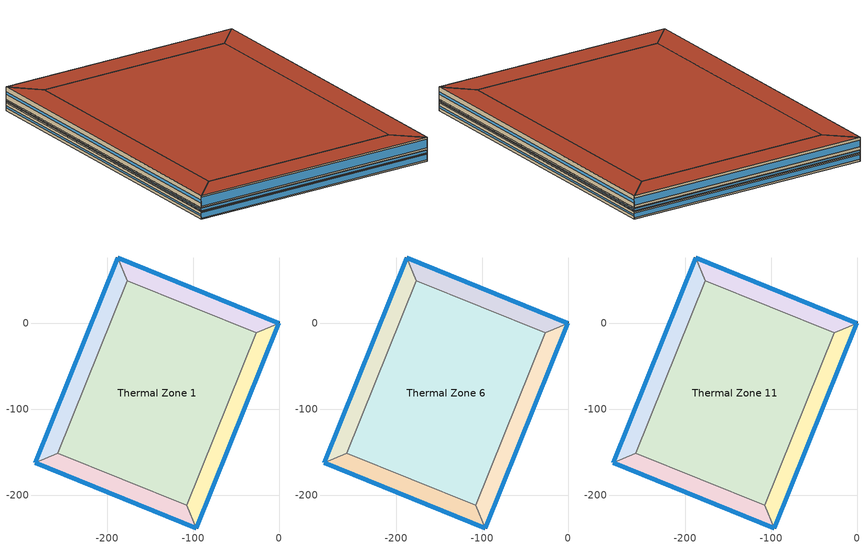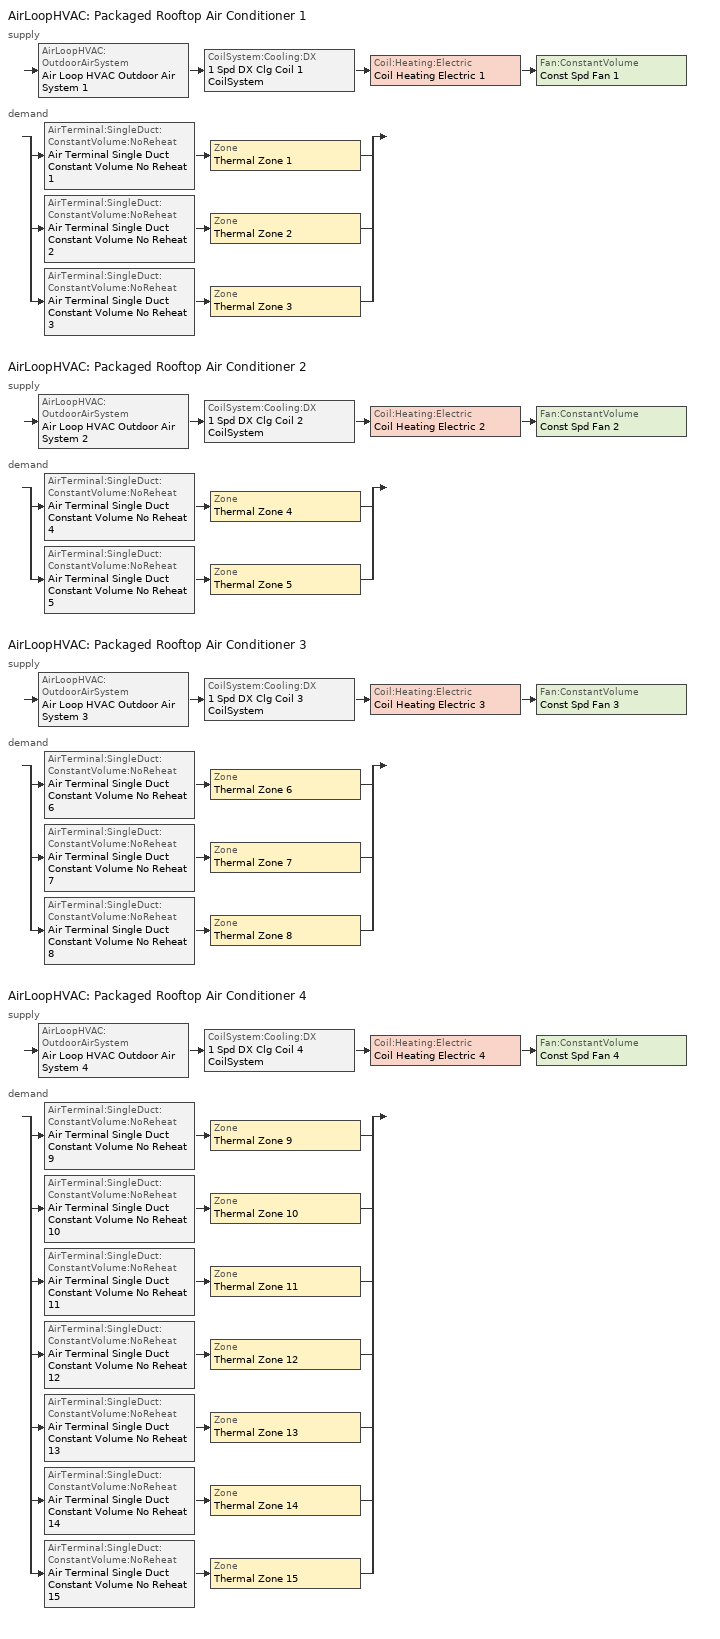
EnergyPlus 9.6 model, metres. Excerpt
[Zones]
Thermal Zone 1
 floor ground (ExtSlabCarpet): -26.41,-11.21 -107.5,-211.92 -257.31,-151.39 -176.22,49.31 z0
 wall to Thermal Zone 5 (Interior Wall): -107.5,-211.92 -26.41,-11.21 z0:6.18
 wall to Thermal Zone 3 (Interior Wall): -257.31,-151.39 -107.5,-211.92 z0:6.18
 wall to Thermal Zone 2 (Interior Wall): -176.22,49.31 -257.31,-151.39 z0:6.18
 wall to Thermal Zone 4 (Interior Wall): -26.41,-11.21 -176.22,49.31 z0:6.18
Thermal Zone 2
 floor ground (ExtSlabCarpet): -176.22,49.31 -257.31,-151.39 -283.72,-162.61 -187.43,75.73 z0
 wall outside (Ext Wall): -187.43,75.73 -283.72,-162.61 z0:6.18
 wall to Thermal Zone 4 (Interior Wall): -176.22,49.31 -187.43,75.73 z0:6.18
 wall to Thermal Zone 3 (Interior Wall): -283.72,-162.61 -257.31,-151.39 z0:6.18
 window (Ext Window): -187.43,75.72 -283.72,-162.6 z2.41:3.77
Thermal Zone 3
 floor ground (ExtSlabCarpet): -107.5,-211.92 -96.29,-238.33 -283.72,-162.61 -257.31,-151.39 z0
 wall outside (Ext Wall): -283.72,-162.61 -96.29,-238.33 z0:6.18
 wall to Thermal Zone 5 (Interior Wall): -96.29,-238.33 -107.5,-211.92 z0:6.18
 window (Ext Window): -283.71,-162.61 -96.3,-238.33 z0.9:5.28
Thermal Zone 4
 floor ground (ExtSlabCarpet): -176.22,49.31 -187.43,75.73 0,0 -26.41,-11.21 z0
 wall outside (Ext Wall): 0,0 -187.43,75.73 z0:6.18
 wall to Thermal Zone 5 (Interior Wall): -26.41,-11.21 0,0 z0:6.18
 window (Ext Window): -0.01,0 -187.42,75.72 z1.36:4.82
Thermal Zone 5
 floor ground (ExtSlabCarpet): -96.29,-238.33 -107.5,-211.92 -26.41,-11.21 0,0 z0
 wall outside (Ext Wall): -96.29,-238.33 0,0 z0:6.18
 window (Ext Window): -96.29,-238.32 0,-0.01 z2.44:3.74
Thermal Zone 6
 floor to Thermal Zone 1 (Interior Floor): -26.41,-11.21 -107.5,-211.92 -257.31,-151.39 -176.22,49.31 z6.18
 wall to Thermal Zone 10 (Interior Wall): -107.5,-211.92 -26.41,-11.21 z6.18:9.12
 wall to Thermal Zone 8 (Interior Wall): -257.31,-151.39 -107.5,-211.92 z6.18:9.12
 wall to Thermal Zone 7 (Interior Wall): -176.22,49.31 -257.31,-151.39 z6.18:9.12
 wall to Thermal Zone 9 (Interior Wall): -26.41,-11.21 -176.22,49.31 z6.18:9.12
Thermal Zone 7
 floor to Thermal Zone 2 (Interior Floor): -176.22,49.31 -257.31,-151.39 -283.72,-162.61 -187.43,75.73 z6.18
 wall outside (Ext Wall): -187.43,75.73 -283.72,-162.61 z6.18:9.12
 wall to Thermal Zone 9 (Interior Wall): -176.22,49.31 -187.43,75.73 z6.18:9.12
 wall to Thermal Zone 8 (Interior Wall): -283.72,-162.61 -257.31,-151.39 z6.18:9.12
 window (Ext Window): -187.43,75.72 -283.72,-162.6 z7.33:7.97
Thermal Zone 8
 floor to Thermal Zone 3 (Interior Floor): -107.5,-211.92 -96.29,-238.33 -283.72,-162.61 -257.31,-151.39 z6.18
 wall outside (Ext Wall): -283.72,-162.61 -96.29,-238.33 z6.18:9.12
 wall to Thermal Zone 10 (Interior Wall): -96.29,-238.33 -107.5,-211.92 z6.18:9.12
 window (Ext Window): -283.71,-162.61 -96.3,-238.33 z6.61:8.69
Thermal Zone 9
 floor to Thermal Zone 4 (Interior Floor): -176.22,49.31 -187.43,75.73 0,0 -26.41,-11.21 z6.18
 wall outside (Ext Wall): 0,0 -187.43,75.73 z6.18:9.12
 wall to Thermal Zone 10 (Interior Wall): -26.41,-11.21 0,0 z6.18:9.12
 window (Ext Window): -0.01,0 -187.42,75.72 z6.83:8.47
Thermal Zone 10
 floor to Thermal Zone 5 (Interior Floor): -96.29,-238.33 -107.5,-211.92 -26.41,-11.21 0,0 z6.18
 wall outside (Ext Wall): -96.29,-238.33 0,0 z6.18:9.12
 window (Ext Window): -96.29,-238.32 0,-0.01 z7.34:7.96
Thermal Zone 11
 floor to Thermal Zone 6 (Interior Floor): -26.41,-11.21 -107.5,-211.92 -257.31,-151.39 -176.22,49.31 z9.12
 wall to Thermal Zone 15 (Interior Wall): -107.5,-211.92 -26.41,-11.21 z9.12:18.89
 wall to Thermal Zone 13 (Interior Wall): -257.31,-151.39 -107.5,-211.92 z9.12:18.89
 wall to Thermal Zone 12 (Interior Wall): -176.22,49.31 -257.31,-151.39 z9.12:18.89
 wall to Thermal Zone 14 (Interior Wall): -26.41,-11.21 -176.22,49.31 z9.12:18.89
 roof outside (Ext Roof): -176.22,49.31 -257.31,-151.39 -107.5,-211.92 -26.41,-11.21 z18.89
Thermal Zone 12
 floor to Thermal Zone 7 (Interior Floor): -176.22,49.31 -257.31,-151.39 -283.72,-162.61 -187.43,75.73 z9.12
 wall outside (Ext Wall): -187.43,75.73 -283.72,-162.61 z9.12:18.89
 wall to Thermal Zone 14 (Interior Wall): -176.22,49.31 -187.43,75.73 z9.12:18.89
 wall to Thermal Zone 13 (Interior Wall): -283.72,-162.61 -257.31,-151.39 z9.12:18.89
 window (Ext Window): -187.43,75.72 -283.72,-162.6 z12.93:15.08
 roof outside (Ext Roof): -187.43,75.73 -283.72,-162.61 -257.31,-151.39 -176.22,49.31 z18.89
Thermal Zone 13
 floor to Thermal Zone 8 (Interior Floor): -107.5,-211.92 -96.29,-238.33 -283.72,-162.61 -257.31,-151.39 z9.12
 wall outside (Ext Wall): -283.72,-162.61 -96.29,-238.33 z9.12:18.89
 wall to Thermal Zone 15 (Interior Wall): -96.29,-238.33 -107.5,-211.92 z9.12:18.89
 window (Ext Window): -283.71,-162.61 -96.3,-238.33 z10.54:17.47
 roof outside (Ext Roof): -257.31,-151.39 -283.72,-162.61 -96.29,-238.33 -107.5,-211.92 z18.89
Thermal Zone 14
 floor to Thermal Zone 9 (Interior Floor): -176.22,49.31 -187.43,75.73 0,0 -26.41,-11.21 z9.12
 wall outside (Ext Wall): 0,0 -187.43,75.73 z9.12:18.89
 wall to Thermal Zone 15 (Interior Wall): -26.41,-11.21 0,0 z9.12:18.89
 window (Ext Window): -0.01,0 -187.42,75.72 z11.27:16.74
 roof outside (Ext Roof): -26.41,-11.21 0,0 -187.43,75.73 -176.22,49.31 z18.89
Thermal Zone 15
 floor to Thermal Zone 10 (Interior Floor): -96.29,-238.33 -107.5,-211.92 -26.41,-11.21 0,0 z9.12
 wall outside (Ext Wall): -96.29,-238.33 0,0 z9.12:18.89
 window (Ext Window): -96.29,-238.32 0,-0.01 z12.98:15.03
 roof outside (Ext Roof): 0,0 -26.41,-11.21 -107.5,-211.92 -96.29,-238.33 z18.89
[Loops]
AirLoopHVAC 'Packaged Rooftop Air Conditioner 1'
 supply: AirLoopHVAC:OutdoorAirSystem 'Air Loop HVAC Outdoor Air System 1' > CoilSystem:Cooling:DX '1 Spd DX Clg Coil 1 CoilSystem' > Coil:Heating:Electric 'Coil Heating Electric 1' > Fan:ConstantVolume 'Const Spd Fan 1'
 demand: split
  | AirTerminal:SingleDuct:ConstantVolume:NoReheat 'Air Terminal Single Duct Constant Volume No Reheat 1' > Zone 'Thermal Zone 1'
  | AirTerminal:SingleDuct:ConstantVolume:NoReheat 'Air Terminal Single Duct Constant Volume No Reheat 2' > Zone 'Thermal Zone 2'
  | AirTerminal:SingleDuct:ConstantVolume:NoReheat 'Air Terminal Single Duct Constant Volume No Reheat 3' > Zone 'Thermal Zone 3'
AirLoopHVAC 'Packaged Rooftop Air Conditioner 2'
 supply: AirLoopHVAC:OutdoorAirSystem 'Air Loop HVAC Outdoor Air System 2' > CoilSystem:Cooling:DX '1 Spd DX Clg Coil 2 CoilSystem' > Coil:Heating:Electric 'Coil Heating Electric 2' > Fan:ConstantVolume 'Const Spd Fan 2'
 demand: split
  | AirTerminal:SingleDuct:ConstantVolume:NoReheat 'Air Terminal Single Duct Constant Volume No Reheat 4' > Zone 'Thermal Zone 4'
  | AirTerminal:SingleDuct:ConstantVolume:NoReheat 'Air Terminal Single Duct Constant Volume No Reheat 5' > Zone 'Thermal Zone 5'
AirLoopHVAC 'Packaged Rooftop Air Conditioner 3'
 supply: AirLoopHVAC:OutdoorAirSystem 'Air Loop HVAC Outdoor Air System 3' > CoilSystem:Cooling:DX '1 Spd DX Clg Coil 3 CoilSystem' > Coil:Heating:Electric 'Coil Heating Electric 3' > Fan:ConstantVolume 'Const Spd Fan 3'
 demand: split
  | AirTerminal:SingleDuct:ConstantVolume:NoReheat 'Air Terminal Single Duct Constant Volume No Reheat 6' > Zone 'Thermal Zone 6'
  | AirTerminal:SingleDuct:ConstantVolume:NoReheat 'Air Terminal Single Duct Constant Volume No Reheat 7' > Zone 'Thermal Zone 7'
  | AirTerminal:SingleDuct:ConstantVolume:NoReheat 'Air Terminal Single Duct Constant Volume No Reheat 8' > Zone 'Thermal Zone 8'
AirLoopHVAC 'Packaged Rooftop Air Conditioner 4'
 supply: AirLoopHVAC:OutdoorAirSystem 'Air Loop HVAC Outdoor Air System 4' > CoilSystem:Cooling:DX '1 Spd DX Clg Coil 4 CoilSystem' > Coil:Heating:Electric 'Coil Heating Electric 4' > Fan:ConstantVolume 'Const Spd Fan 4'
 demand: split
  | AirTerminal:SingleDuct:ConstantVolume:NoReheat 'Air Terminal Single Duct Constant Volume No Reheat 9' > Zone 'Thermal Zone 9'
  | AirTerminal:SingleDuct:ConstantVolume:NoReheat 'Air Terminal Single Duct Constant Volume No Reheat 10' > Zone 'Thermal Zone 10'
  | AirTerminal:SingleDuct:ConstantVolume:NoReheat 'Air Terminal Single Duct Constant Volume No Reheat 11' > Zone 'Thermal Zone 11'
  | AirTerminal:SingleDuct:ConstantVolume:NoReheat 'Air Terminal Single Duct Constant Volume No Reheat 12' > Zone 'Thermal Zone 12'
  | AirTerminal:SingleDuct:ConstantVolume:NoReheat 'Air Terminal Single Duct Constant Volume No Reheat 13' > Zone 'Thermal Zone 13'
  | AirTerminal:SingleDuct:ConstantVolume:NoReheat 'Air Terminal Single Duct Constant Volume No Reheat 14' > Zone 'Thermal Zone 14'
  | AirTerminal:SingleDuct:ConstantVolume:NoReheat 'Air Terminal Single Duct Constant Volume No Reheat 15' > Zone 'Thermal Zone 15'
[Building]
Building 1: North Axis {deg}=-0
[Site:Location]
Washington Dc Dulles IntL Ar: Latitude {deg}=38.98; Longitude {deg}=-77.47; Time Zone {hr}=-5; Elevation {m}=82
[SizingPeriod:DesignDay] Day of Month=21; Dry-Bulb Temperature Range Modifier Type=DefaultMultipliers; Barometric Pressure {Pa}=86790; Rain Indicator=No; Snow Indicator=No; Daylight Saving Time Indicator=No; Begin Environment Reset Mode=FullResetAtBeginEnvironment
Name | Month | Day Type | Maximum Dry-Bulb Temperature {C} | Daily Dry-Bulb Temperature Range {deltaC} | Humidity Condition Type | Wetbulb or DewPoint at Maximum Dry-Bulb {C} | Wind Speed {m/s} | Wind Direction {deg} | Solar Model Indicator | ASHRAE Clear Sky Optical Depth for Beam Irradiance (taub) | ASHRAE Clear Sky Optical Depth for Diffuse Irradiance (taud) | Enthalpy at Maximum Dry-Bulb {J/kg} | Sky Clearness
SALT-LAKE-CITY-IAP Ann Clg .4% Condns DB=>MWB | 7 | SummerDesignDay | 36.5 | 14.4 | Wetbulb | 17.1 | 5 | 340 | ASHRAETau | 0.339 | 2.366
SALT-LAKE-CITY-IAP Ann Clg .4% Condns DP=>MDB | 7 | SummerDesignDay | 22.5 | 14.4 | Dewpoint | 15.6 | 5 | 340 | ASHRAETau | 0.339 | 2.366
SALT-LAKE-CITY-IAP Ann Clg .4% Condns Enth=>MDB | 7 | SummerDesignDay | 30.8 | 14.4 | Enthalpy |  | 5 | 340 | ASHRAETau | 0.339 | 2.366 | 59300
SALT-LAKE-CITY-IAP Ann Clg .4% Condns WB=>MDB | 7 | SummerDesignDay | 31.2 | 14.4 | Wetbulb | 19 | 5 | 340 | ASHRAETau | 0.339 | 2.366
SALT-LAKE-CITY-IAP Ann Htg 99.6% Condns DB | 1 | WinterDesignDay | -12.4 | 0 | Wetbulb | -12.4 | 2.6 | 140 | ASHRAEClearSky |  |  |  | 0
SALT-LAKE-CITY-IAP Ann Htg Wind 99.6% Condns WS=>MCDB | 1 | WinterDesignDay | 6.8 | 0 | Wetbulb | 6.8 | 12.4 | 140 | ASHRAEClearSky |  |  |  | 0
SALT-LAKE-CITY-IAP Ann Hum_n 99.6% Condns DP=>MCDB | 1 | WinterDesignDay | -10.7 | 0 | Dewpoint | -16.2 | 2.6 | 140 | ASHRAEClearSky |  |  |  | 0
[Material] Thermal Absorptance=0.9
Name | Roughness | Thickness m | Conductivity W/m-K | Density kg/m3 | Specific Heat J/kg-K | Solar Absorptance | Visible Absorptance
wall concrete | MediumRough | 0.398 | 0.5 | 2243 | 837 | 0.65 | 0.65
roof concrete | MediumRough | 0.401 | 0.5 | 2243 | 837 | 0.65 | 0.65
Wall Insulation [37] | MediumRough | 0.0681 | 0.0432 | 91 | 837 | 0.5 | 0.5
Roof Insulation [25] | MediumRough | 0.263 | 0.049 | 265 | 836.8 | 0.7 | 0.7
F16 Acoustic tile | MediumSmooth | 0.0191 | 0.06 | 368 | 590 | 0.3 | 0.3
M11 100mm lightweight concrete | MediumRough | 0.1016 | 0.53 | 1280 | 840 | 0.5 | 0.5
MAT-CC05 4 HW CONCRETE | Rough | 0.1016 | 1.311 | 2240 | 836.8 | 0.85 | 0.85
G01a 19mm gypsum board | MediumSmooth | 0.019 | 0.16 | 800 | 1090 | 0.4 | 0.4
[Material:AirGap]
Name | Thermal Resistance m2-K/W
F04 Wall air space resistance | 0.15
F05 Ceiling air space resistance | 0.18
[Material:NoMass]
CP02 CARPET PAD: Roughness=Smooth; Thermal Resistance m2-K/W=0.1; Thermal Absorptance=0.9; Solar Absorptance=0.8; Visible Absorptance=0.8
[WindowMaterial:SimpleGlazingSystem]
Window Material Simple Glazing System: U-Factor W/m2-K=1.51; Solar Heat Gain Coefficient=0.25
[Construction]
Ext Roof: roof concrete, Roof Insulation [25]
Ext Wall: wall concrete, Wall Insulation [37]
Ext Window: Window Material Simple Glazing System
ExtSlabCarpet: MAT-CC05 4 HW CONCRETE, CP02 CARPET PAD
Interior Floor: F16 Acoustic tile, F05 Ceiling air space resistance, M11 100mm lightweight concrete
Interior Wall: G01a 19mm gypsum board, F04 Wall air space resistance, G01a 19mm gypsum board
[Zone]
Thermal Zone 1; Thermal Zone 2; Thermal Zone 3; Thermal Zone 4; Thermal Zone 5: 202, 0, 0, 0, , 1, , , , , , Yes
Thermal Zone 6; Thermal Zone 7; Thermal Zone 8; Thermal Zone 9; Thermal Zone 10: 202, 0, 0, 6.18, , 1, , , , , , Yes
Thermal Zone 11; Thermal Zone 12; Thermal Zone 13; Thermal Zone 14; Thermal Zone 15: 202, 0, 0, 9.12, , 1, , , , , , Yes
[Controller:MechanicalVentilation] Availability Schedule=Always On Discrete; Demand Controlled Ventilation=No; System Outdoor Air Method=ZoneSum
Name | Zone or ZoneList Name 1 | Design Specification Outdoor Air Object Name 1 | Zone or ZoneList Name 2 | Design Specification Outdoor Air Object Name 2 | Zone or ZoneList Name 3 | Design Specification Outdoor Air Object Name 3 | Zone or ZoneList Name 4 | Design Specification Outdoor Air Object Name 4 | Zone or ZoneList Name 5 | Design Specification Outdoor Air Object Name 5 | Zone or ZoneList Name 6 | Design Specification Outdoor Air Object Name 6 | Zone or ZoneList Name 7 | Design Specification Outdoor Air Object Name 7
Controller Mechanical Ventilation 1 | Thermal Zone 1 | Ventilation 1 | Thermal Zone 2 | Ventilation 2 | Thermal Zone 3 | Ventilation 3
Controller Mechanical Ventilation 2 | Thermal Zone 4 | Ventilation 4 | Thermal Zone 5 | Ventilation 5
Controller Mechanical Ventilation 3 | Thermal Zone 6 | Ventilation 6 | Thermal Zone 7 | Ventilation 7 | Thermal Zone 8 | Ventilation 8
Controller Mechanical Ventilation 4 | Thermal Zone 9 | Ventilation 9 | Thermal Zone 10 | Ventilation 10 | Thermal Zone 11 | Ventilation 11 | Thermal Zone 12 | Ventilation 12 | Thermal Zone 13 | Ventilation 13 | Thermal Zone 14 | Ventilation 14 | Thermal Zone 15 | Ventilation 15
[AirLoopHVAC] Design Supply Air Flow Rate m3/s=AutoSize; Design Return Air Flow Fraction of Supply Air Flow=1
Packaged Rooftop Air Conditioner 1; Packaged Rooftop Air Conditioner 2; Packaged Rooftop Air Conditioner 3; Packaged Rooftop Air Conditioner 4
[Sizing:System] Type of Load to Size On=Sensible; Design Outdoor Air Flow Rate m3/s=Autosize; Central Heating Maximum System Air Flow Ratio=0.3; Preheat Design Temperature C=7; Preheat Design Humidity Ratio kgWater/kgDryAir=0.008; Precool Design Temperature C=12.8; Precool Design Humidity Ratio kgWater/kgDryAir=0.008; Type of Zone Sum to Use=NonCoincident; 100% Outdoor Air in Cooling=Yes; 100% Outdoor Air in Heating=Yes; Central Cooling Design Supply Air Humidity Ratio kgWater/kgDryAir=0.0085; Central Heating Design Supply Air Humidity Ratio kgWater/kgDryAir=0.008; Cooling Supply Air Flow Rate Method=DesignDay; Cooling Supply Air Flow Rate m3/s=0; Cooling Supply Air Flow Rate Per Floor Area m3/s-m2=0.00996765; Cooling Fraction of Autosized Cooling Supply Air Flow Rate=1; Cooling Supply Air Flow Rate Per Unit Cooling Capacity m3/s-W=3.94755e-05; Heating Supply Air Flow Rate Method=DesignDay; Heating Supply Air Flow Rate m3/s=0; Heating Supply Air Flow Rate Per Floor Area m3/s-m2=0.00996765; Heating Fraction of Autosized Heating Supply Air Flow Rate=1; Heating Fraction of Autosized Cooling Supply Air Flow Rate=1; Heating Supply Air Flow Rate Per Unit Heating Capacity m3/s-W=3.15882e-05; System Outdoor Air Method=ZoneSum; Zone Maximum Outdoor Air Fraction dimensionless=1; Cooling Design Capacity Method=CoolingDesignCapacity; Cooling Design Capacity W=Autosize; Cooling Design Capacity Per Floor Area W/m2=234.7; Fraction of Autosized Cooling Design Capacity=1; Heating Design Capacity Method=HeatingDesignCapacity; Heating Design Capacity W=Autosize; Heating Design Capacity Per Floor Area W/m2=157; Fraction of Autosized Heating Design Capacity=1; Central Cooling Capacity Control Method=OnOff; Occupant Diversity=Autosize
Name | Central Cooling Design Supply Air Temperature C | Central Heating Design Supply Air Temperature C
Packaged Rooftop Air Conditioner 1 | 14.3 | 40.7
Packaged Rooftop Air Conditioner 2 | 18.6 | 49
Packaged Rooftop Air Conditioner 3 | 18.7 | 44.7
Packaged Rooftop Air Conditioner 4 | 16.4 | 43.1
[AvailabilityManager:Scheduled] Schedule=Always On Discrete
Packaged Rooftop Air Conditioner 1 Availability Manager; Air Loop HVAC Outdoor Air System 1 Availability Manager; Packaged Rooftop Air Conditioner 2 Availability Manager; Air Loop HVAC Outdoor Air System 2 Availability Manager; Packaged Rooftop Air Conditioner 3 Availability Manager; Air Loop HVAC Outdoor Air System 3 Availability Manager; Packaged Rooftop Air Conditioner 4 Availability Manager; Air Loop HVAC Outdoor Air System 4 Availability Manager
[Controller:OutdoorAir] Minimum Outdoor Air Flow Rate m3/s=0; Maximum Outdoor Air Flow Rate m3/s=Autosize; Economizer Control Action Type=ModulateFlow; Economizer Maximum Limit Dry-Bulb Temperature C=28; Economizer Maximum Limit Enthalpy J/kg=64000; Economizer Minimum Limit Dry-Bulb Temperature C=-100; Lockout Type=NoLockout; Minimum Limit Type=FixedMinimum; High Humidity Control=No; Control High Indoor Humidity Based on Outdoor Humidity Ratio=Yes; Heat Recovery Bypass Control Type=BypassWhenWithinEconomizerLimits
Name | Economizer Control Type | Mechanical Ventilation Controller
Controller Outdoor Air 1 | DifferentialDryBulb | Controller Mechanical Ventilation 1
Controller Outdoor Air 2 | NoEconomizer | Controller Mechanical Ventilation 2
Controller Outdoor Air 3 | DifferentialEnthalpy | Controller Mechanical Ventilation 3
Controller Outdoor Air 4 | DifferentialEnthalpy | Controller Mechanical Ventilation 4
[SetpointManager:MixedAir] Control Variable=Temperature
Name | Setpoint Node or NodeList
Node Air Deck Mixed 1 OS Default SPM | Node Air Deck Mixed 1
Node Air Deck Cooling 1 OS Default SPM | Node Air Deck Cooling 1
Node Air Deck Heating 1 OS Default SPM | Node Air Deck Heating 1
Node Air Deck Mixed 2 OS Default SPM | Node Air Deck Mixed 2
Node Air Deck Cooling 2 OS Default SPM | Node Air Deck Cooling 2
Node Air Deck Heating 2 OS Default SPM | Node Air Deck Heating 2
Node Air Deck Mixed 3 OS Default SPM | Node Air Deck Mixed 3
Node Air Deck Cooling 3 OS Default SPM | Node Air Deck Cooling 3
Node Air Deck Heating 3 OS Default SPM | Node Air Deck Heating 3
Node Air Deck Mixed 4 OS Default SPM | Node Air Deck Mixed 4
Node Air Deck Cooling 4 OS Default SPM | Node Air Deck Cooling 4
Node Air Deck Heating 4 OS Default SPM | Node Air Deck Heating 4
[CoilSystem:Cooling:DX] Availability Schedule=Always On Discrete hvac_library
Name | Cooling Coil
1 Spd DX Clg Coil 1 CoilSystem | 1 Spd DX Clg Coil 1
1 Spd DX Clg Coil 2 CoilSystem | 1 Spd DX Clg Coil 2
1 Spd DX Clg Coil 3 CoilSystem | 1 Spd DX Clg Coil 3
1 Spd DX Clg Coil 4 CoilSystem | 1 Spd DX Clg Coil 4
[Coil:Cooling:DX:SingleSpeed] Availability Schedule=Always On Discrete hvac_library; Gross Rated Sensible Heat Ratio=Autosize; Rated Air Flow Rate m3/s=Autosize; Rated Evaporator Fan Power Per Volume Flow Rate W/(m3/s)=773.3; Total Cooling Capacity Function of Temperature Curve=OS:Curve:Biquadratic 1; Total Cooling Capacity Function of Flow Fraction Curve=OS:Curve:Quadratic 1; Energy Input Ratio Function of Temperature Curve=OS:Curve:Biquadratic 2; Energy Input Ratio Function of Flow Fraction Curve=OS:Curve:Quadratic 2; Part Load Fraction Correlation Curve=OS:Curve:Quadratic 3; Minimum Outdoor Dry-Bulb Temperature for Compressor Operation C=-25; Condenser Type=AirCooled; Evaporative Condenser Effectiveness=0; Evaporative Condenser Air Flow Rate m3/s=Autosize; Evaporative Condenser Pump Rated Power Consumption W=Autosize; Crankcase Heater Capacity W=0; Maximum Outdoor Dry-Bulb Temperature for Crankcase Heater Operation C=0; Basin Heater Capacity W/K=0; Basin Heater Setpoint Temperature C=10
Name | Gross Rated Total Cooling Capacity W | Gross Rated Cooling COP W/W
1 Spd DX Clg Coil 1 | 41378 | 3.8
1 Spd DX Clg Coil 2 | Autosize | 3.96
1 Spd DX Clg Coil 3 | Autosize | 5.47
1 Spd DX Clg Coil 4 | 32141 | 4.89
[Coil:Heating:Electric] Availability Schedule=Always On Discrete hvac_library
Name | Efficiency | Nominal Capacity W
Coil Heating Electric 1 | 0.75 | Autosize
Coil Heating Electric 2 | 0.87 | 36963
Coil Heating Electric 3 | 0.78 | Autosize
Coil Heating Electric 4 | 0.68 | Autosize
[Fan:ConstantVolume] Availability Schedule=Always On Discrete; Motor Efficiency=0.9; Motor In Airstream Fraction=1
Name | Fan Total Efficiency | Pressure Rise Pa | Maximum Flow Rate m3/s
Const Spd Fan 1 | 0.78 | 1770 | Autosize
Const Spd Fan 2 | 0.64 | 1536 | 130.08
Const Spd Fan 3 | 0.88 | 1140 | Autosize
Const Spd Fan 4 | 0.61 | 1160 | 5.26
[SetpointManager:Scheduled] Control Variable=Temperature
Name | Schedule | Setpoint Node or NodeList
Setpoint Manager Scheduled Air Duck 1 | Deck_Temperature 1 | Node Air Deck Supply 1
Setpoint Manager Scheduled Air Duck 2 | Deck_Temperature 2 | Node Air Deck Supply 2
Setpoint Manager Scheduled Air Duck 3 | Deck_Temperature 3 | Node Air Deck Supply 3
Setpoint Manager Scheduled Air Duck 4 | Deck_Temperature 4 | Node Air Deck Supply 4
[ZoneControl:Thermostat] Temperature Difference Between Cutout And Setpoint deltaC=0
Name | Zone or ZoneList | Control Type Schedule | Control 1
Thermal Zone 1 Thermostat | Thermal Zone 1 | Thermal Zone 1 Thermostat Schedule | Thermostat Setpoint Dual Setpoint 1
Thermal Zone 2 Thermostat | Thermal Zone 2 | Thermal Zone 2 Thermostat Schedule | Thermostat Setpoint Dual Setpoint 2
Thermal Zone 3 Thermostat | Thermal Zone 3 | Thermal Zone 3 Thermostat Schedule | Thermostat Setpoint Dual Setpoint 3
Thermal Zone 4 Thermostat | Thermal Zone 4 | Thermal Zone 4 Thermostat Schedule | Thermostat Setpoint Dual Setpoint 4
Thermal Zone 5 Thermostat | Thermal Zone 5 | Thermal Zone 5 Thermostat Schedule | Thermostat Setpoint Dual Setpoint 5
Thermal Zone 6 Thermostat | Thermal Zone 6 | Thermal Zone 6 Thermostat Schedule | Thermostat Setpoint Dual Setpoint 6
Thermal Zone 7 Thermostat | Thermal Zone 7 | Thermal Zone 7 Thermostat Schedule | Thermostat Setpoint Dual Setpoint 7
Thermal Zone 8 Thermostat | Thermal Zone 8 | Thermal Zone 8 Thermostat Schedule | Thermostat Setpoint Dual Setpoint 8
Thermal Zone 9 Thermostat | Thermal Zone 9 | Thermal Zone 9 Thermostat Schedule | Thermostat Setpoint Dual Setpoint 9
Thermal Zone 10 Thermostat | Thermal Zone 10 | Thermal Zone 10 Thermostat Schedule | Thermostat Setpoint Dual Setpoint 10
Thermal Zone 11 Thermostat | Thermal Zone 11 | Thermal Zone 11 Thermostat Schedule | Thermostat Setpoint Dual Setpoint 11
Thermal Zone 12 Thermostat | Thermal Zone 12 | Thermal Zone 12 Thermostat Schedule | Thermostat Setpoint Dual Setpoint 12
Thermal Zone 13 Thermostat | Thermal Zone 13 | Thermal Zone 13 Thermostat Schedule | Thermostat Setpoint Dual Setpoint 13
Thermal Zone 14 Thermostat | Thermal Zone 14 | Thermal Zone 14 Thermostat Schedule | Thermostat Setpoint Dual Setpoint 14
Thermal Zone 15 Thermostat | Thermal Zone 15 | Thermal Zone 15 Thermostat Schedule | Thermostat Setpoint Dual Setpoint 15
[ThermostatSetpoint:DualSetpoint]
Name | Heating Setpoint Temperature Schedule | Cooling Setpoint Temperature Schedule
Thermostat Setpoint Dual Setpoint 1 | HtgSetp 1 | ClgSetp 1
Thermostat Setpoint Dual Setpoint 2 | HtgSetp 2 | ClgSetp 2
Thermostat Setpoint Dual Setpoint 3 | HtgSetp 3 | ClgSetp 3
Thermostat Setpoint Dual Setpoint 4 | HtgSetp 4 | ClgSetp 4
Thermostat Setpoint Dual Setpoint 5 | HtgSetp 5 | ClgSetp 5
Thermostat Setpoint Dual Setpoint 6 | HtgSetp 6 | ClgSetp 6
Thermostat Setpoint Dual Setpoint 7 | HtgSetp 7 | ClgSetp 7
Thermostat Setpoint Dual Setpoint 8 | HtgSetp 8 | ClgSetp 8
Thermostat Setpoint Dual Setpoint 9 | HtgSetp 9 | ClgSetp 9
Thermostat Setpoint Dual Setpoint 10 | HtgSetp 10 | ClgSetp 10
Thermostat Setpoint Dual Setpoint 11 | HtgSetp 11 | ClgSetp 11
Thermostat Setpoint Dual Setpoint 12 | HtgSetp 12 | ClgSetp 12
Thermostat Setpoint Dual Setpoint 13 | HtgSetp 13 | ClgSetp 13
Thermostat Setpoint Dual Setpoint 14 | HtgSetp 14 | ClgSetp 14
Thermostat Setpoint Dual Setpoint 15 | HtgSetp 15 | ClgSetp 15
[AirTerminal:SingleDuct:ConstantVolume:NoReheat] Availability Schedule=Always On Discrete; Maximum Air Flow Rate m3/s=AutoSize
Air Terminal Single Duct Constant Volume No Reheat 1; Air Terminal Single Duct Constant Volume No Reheat 2; Air Terminal Single Duct Constant Volume No Reheat 3; Air Terminal Single Duct Constant Volume No Reheat 4; Air Terminal Single Duct Constant Volume No Reheat 5; Air Terminal Single Duct Constant Volume No Reheat 6; Air Terminal Single Duct Constant Volume No Reheat 7; Air Terminal Single Duct Constant Volume No Reheat 8; Air Terminal Single Duct Constant Volume No Reheat 9; Air Terminal Single Duct Constant Volume No Reheat 10; Air Terminal Single Duct Constant Volume No Reheat 11; Air Terminal Single Duct Constant Volume No Reheat 12; Air Terminal Single Duct Constant Volume No Reheat 13; Air Terminal Single Duct Constant Volume No Reheat 14; Air Terminal Single Duct Constant Volume No Reheat 15
[Zone equipment]
Thermal Zone 1: Air Terminal Single Duct Constant Volume No Reheat 1
Thermal Zone 2: Air Terminal Single Duct Constant Volume No Reheat 2
Thermal Zone 3: Air Terminal Single Duct Constant Volume No Reheat 3
Thermal Zone 4: Air Terminal Single Duct Constant Volume No Reheat 4
Thermal Zone 5: Air Terminal Single Duct Constant Volume No Reheat 5
Thermal Zone 6: Air Terminal Single Duct Constant Volume No Reheat 6
Thermal Zone 7: Air Terminal Single Duct Constant Volume No Reheat 7
Thermal Zone 8: Air Terminal Single Duct Constant Volume No Reheat 8
Thermal Zone 9: Air Terminal Single Duct Constant Volume No Reheat 9
Thermal Zone 10: Air Terminal Single Duct Constant Volume No Reheat 10
Thermal Zone 11: Air Terminal Single Duct Constant Volume No Reheat 11
Thermal Zone 12: Air Terminal Single Duct Constant Volume No Reheat 12
Thermal Zone 13: Air Terminal Single Duct Constant Volume No Reheat 13
Thermal Zone 14: Air Terminal Single Duct Constant Volume No Reheat 14
Thermal Zone 15: Air Terminal Single Duct Constant Volume No Reheat 15
[Sizing:Zone] Zone Cooling Design Supply Air Temperature Input Method=SupplyAirTemperature; Zone Cooling Design Supply Air Temperature Difference deltaC=11.11; Zone Heating Design Supply Air Temperature Input Method=SupplyAirTemperature; Zone Heating Design Supply Air Temperature Difference deltaC=11.11; Zone Cooling Design Supply Air Humidity Ratio kgWater/kgDryAir=0.0085; Zone Heating Design Supply Air Humidity Ratio kgWater/kgDryAir=0.008; Cooling Design Air Flow Method=DesignDay; Cooling Design Air Flow Rate m3/s=0; Cooling Minimum Air Flow per Zone Floor Area m3/s-m2=0.000762; Cooling Minimum Air Flow m3/s=0; Cooling Minimum Air Flow Fraction=0; Heating Design Air Flow Method=DesignDay; Heating Design Air Flow Rate m3/s=0; Heating Maximum Air Flow per Zone Floor Area m3/s-m2=0.002032; Heating Maximum Air Flow m3/s=0.141576; Heating Maximum Air Flow Fraction=0.3; Account for Dedicated Outdoor Air System=No
Name | Zone Cooling Design Supply Air Temperature C | Zone Heating Design Supply Air Temperature C | Design Specification Outdoor Air Object
Thermal Zone 1 | 14.3 | 40.7 | Ventilation 1
Thermal Zone 2 | 14.3 | 40.7 | Ventilation 2
Thermal Zone 3 | 14.3 | 40.7 | Ventilation 3
Thermal Zone 4 | 18.6 | 49 | Ventilation 4
Thermal Zone 5 | 18.6 | 49 | Ventilation 5
Thermal Zone 6 | 18.7 | 44.7 | Ventilation 6
Thermal Zone 7 | 18.7 | 44.7 | Ventilation 7
Thermal Zone 8 | 18.7 | 44.7 | Ventilation 8
Thermal Zone 9 | 16.4 | 43.1 | Ventilation 9
Thermal Zone 10 | 16.4 | 43.1 | Ventilation 10
Thermal Zone 11 | 16.4 | 43.1 | Ventilation 11
Thermal Zone 12 | 16.4 | 43.1 | Ventilation 12
Thermal Zone 13 | 16.4 | 43.1 | Ventilation 13
Thermal Zone 14 | 16.4 | 43.1 | Ventilation 14
Thermal Zone 15 | 16.4 | 43.1 | Ventilation 15
[DesignSpecification:OutdoorAir] Outdoor Air Method=Sum; Outdoor Air Flow per Person m3/s-person=0; Outdoor Air Flow per Zone Floor Area m3/s-m2=0; Outdoor Air Flow per Zone m3/s=0
Name | Outdoor Air Flow Air Changes per Hour 1/hr
Ventilation 1; Ventilation 2; Ventilation 3 | 3.69
Ventilation 4; Ventilation 5 | 1.18
Ventilation 6; Ventilation 7; Ventilation 8 | 1.35
Ventilation 9; Ventilation 10; Ventilation 11; Ventilation 12; Ventilation 13; Ventilation 14; Ventilation 15 | 2.71
[Schedule:Day:Interval]
HtgSetp Summer Design Day 1; HtgSetp Summer Design Day 2; HtgSetp Summer Design Day 3; HtgSetp Summer Design Day 4; HtgSetp Summer Design Day 5; HtgSetp Summer Design Day 6; HtgSetp Summer Design Day 7; HtgSetp Summer Design Day 8; HtgSetp Summer Design Day 9; HtgSetp Summer Design Day 10; HtgSetp Summer Design Day 11; HtgSetp Summer Design Day 12; HtgSetp Summer Design Day 13; HtgSetp Summer Design Day 14; HtgSetp Summer Design Day 15: No, 24:00, 15.6
HtgSetp Winter Design Day 1; HtgSetp Winter Design Day 2; HtgSetp Winter Design Day 3; HtgSetp Winter Design Day 4; HtgSetp Winter Design Day 5; HtgSetp Winter Design Day 6; HtgSetp Winter Design Day 7; HtgSetp Winter Design Day 8; HtgSetp Winter Design Day 9; HtgSetp Winter Design Day 10; HtgSetp Winter Design Day 11; HtgSetp Winter Design Day 12; HtgSetp Winter Design Day 13; HtgSetp Winter Design Day 14; HtgSetp Winter Design Day 15: No, 24:00, 21
ClgSetp Summer Design Day 1; ClgSetp Summer Design Day 2; ClgSetp Summer Design Day 3; ClgSetp Summer Design Day 4; ClgSetp Summer Design Day 5; ClgSetp Summer Design Day 6; ClgSetp Summer Design Day 7; ClgSetp Summer Design Day 8; ClgSetp Summer Design Day 9; ClgSetp Summer Design Day 10; ClgSetp Summer Design Day 11; ClgSetp Summer Design Day 12; ClgSetp Summer Design Day 13; ClgSetp Summer Design Day 14; ClgSetp Summer Design Day 15: No, 06:00, 26.7, 22:00, 24, 24:00, 26.7
ClgSetp Winter Design Day 1; ClgSetp Winter Design Day 2; ClgSetp Winter Design Day 3; ClgSetp Winter Design Day 4; ClgSetp Winter Design Day 5; ClgSetp Winter Design Day 6; ClgSetp Winter Design Day 7; ClgSetp Winter Design Day 8; ClgSetp Winter Design Day 9; ClgSetp Winter Design Day 10; ClgSetp Winter Design Day 11; ClgSetp Winter Design Day 12; ClgSetp Winter Design Day 13; ClgSetp Winter Design Day 14; ClgSetp Winter Design Day 15: No, 24:00, 26.7
ClgSetp Default Schedule 1; ClgSetp Default Schedule 2; ClgSetp Default Schedule 3; ClgSetp Default Schedule 4: Temperature 37, No, 01:00, 28.3, 02:00, 28.3, 03:00, 28.3, 04:00, 28.3, 05:00, 28.3, 06:00, 28.3, 07:00, 28.3, 08:00, 28.3, 09:00, 26.2, 10:00, 26.2, 11:00, 26.2, 12:00, 26.2, 13:00, 26.2, 14:00, 26.2, 15:00, 26.2, 16:00, 26.2, 17:00, 26.2, 18:00, 26.2, 19:00, 28.3, 20:00, 28.3, 21:00, 28.3, 22:00, 28.3, 23:00, 28.3, 24:00, 28.3
HtgSetp Default Schedule 1; HtgSetp Default Schedule 2; HtgSetp Default Schedule 3; HtgSetp Default Schedule 4: Temperature 36, No, 01:00, 22.1, 02:00, 22.1, 03:00, 22.1, 04:00, 22.1, 05:00, 22.1, 06:00, 22.1, 07:00, 22.1, 08:00, 22.1, 09:00, 20.3, 10:00, 20.3, 11:00, 20.3, 12:00, 20.3, 13:00, 20.3, 14:00, 20.3, 15:00, 20.3, 16:00, 20.3, 17:00, 20.3, 18:00, 20.3, 19:00, 22.1, 20:00, 22.1, 21:00, 22.1, 22:00, 22.1, 23:00, 22.1, 24:00, 22.1
ClgSetp Default Schedule 5; ClgSetp Default Schedule 6; ClgSetp Default Schedule 7: Temperature 37, No, 01:00, 28.4, 02:00, 28.4, 03:00, 28.4, 04:00, 28.4, 05:00, 28.4, 06:00, 28.4, 07:00, 28.4, 08:00, 28.4, 09:00, 24.2, 10:00, 24.2, 11:00, 24.2, 12:00, 24.2, 13:00, 24.2, 14:00, 24.2, 15:00, 28.4, 16:00, 28.4, 17:00, 28.4, 18:00, 28.4, 19:00, 28.4, 20:00, 28.4, 21:00, 28.4, 22:00, 28.4, 23:00, 28.4, 24:00, 28.4
HtgSetp Default Schedule 5; HtgSetp Default Schedule 6; HtgSetp Default Schedule 7: Temperature 36, No, 01:00, 23.1, 02:00, 23.1, 03:00, 23.1, 04:00, 23.1, 05:00, 23.1, 06:00, 23.1, 07:00, 23.1, 08:00, 23.1, 09:00, 21.9, 10:00, 21.9, 11:00, 21.9, 12:00, 21.9, 13:00, 21.9, 14:00, 21.9, 15:00, 23.1, 16:00, 23.1, 17:00, 23.1, 18:00, 23.1, 19:00, 23.1, 20:00, 23.1, 21:00, 23.1, 22:00, 23.1, 23:00, 23.1, 24:00, 23.1
ClgSetp Default Schedule 8; ClgSetp Default Schedule 9; ClgSetp Default Schedule 10; ClgSetp Default Schedule 11; ClgSetp Default Schedule 12; ClgSetp Default Schedule 13; ClgSetp Default Schedule 14; ClgSetp Default Schedule 15: Temperature 37, No, 01:00, 28.7, 02:00, 28.7, 03:00, 28.7, 04:00, 28.7, 05:00, 28.7, 06:00, 28.7, 07:00, 25.7, 08:00, 25.7, 09:00, 25.7, 10:00, 25.7, 11:00, 25.7, 12:00, 25.7, 13:00, 25.7, 14:00, 25.7, 15:00, 25.7, 16:00, 25.7, 17:00, 25.7, 18:00, 25.7, 19:00, 25.7, 20:00, 25.7, 21:00, 28.7, 22:00, 28.7, 23:00, 28.7, 24:00, 28.7
HtgSetp Default Schedule 8; HtgSetp Default Schedule 9; HtgSetp Default Schedule 10; HtgSetp Default Schedule 11; HtgSetp Default Schedule 12; HtgSetp Default Schedule 13; HtgSetp Default Schedule 14; HtgSetp Default Schedule 15: Temperature 36, No, 01:00, 22.2, 02:00, 22.2, 03:00, 22.2, 04:00, 22.2, 05:00, 22.2, 06:00, 22.2, 07:00, 19, 08:00, 19, 09:00, 19, 10:00, 19, 11:00, 19, 12:00, 19, 13:00, 19, 14:00, 19, 15:00, 19, 16:00, 19, 17:00, 19, 18:00, 19, 19:00, 19, 20:00, 19, 21:00, 22.2, 22:00, 22.2, 23:00, 22.2, 24:00, 22.2
Deck_Temperature_Default 1; Deck_Temperature_Summer_Design_Day 1; Deck_Temperature_Winter_Design_Day 1: No, 24:00, 14.3
Deck_Temperature_Default 2; Deck_Temperature_Summer_Design_Day 2; Deck_Temperature_Winter_Design_Day 2: No, 24:00, 18.6
Deck_Temperature_Default 3; Deck_Temperature_Summer_Design_Day 3; Deck_Temperature_Winter_Design_Day 3: No, 24:00, 18.7
Deck_Temperature_Default 4; Deck_Temperature_Summer_Design_Day 4; Deck_Temperature_Winter_Design_Day 4: No, 24:00, 16.4
[Schedule:Week:Daily]
HtgSetp 1 Week Rule - Jan1-Dec31: HtgSetp Default Schedule 1, HtgSetp Default Schedule 1, HtgSetp Default Schedule 1, HtgSetp Default Schedule 1, HtgSetp Default Schedule 1, HtgSetp Default Schedule 1, HtgSetp Default Schedule 1, HtgSetp Default Schedule 1, HtgSetp Summer Design Day 1, HtgSetp Winter Design Day 1, HtgSetp Default Schedule 1, HtgSetp Default Schedule 1
ClgSetp 1 Week Rule - Jan1-Dec31: ClgSetp Default Schedule 1, ClgSetp Default Schedule 1, ClgSetp Default Schedule 1, ClgSetp Default Schedule 1, ClgSetp Default Schedule 1, ClgSetp Default Schedule 1, ClgSetp Default Schedule 1, ClgSetp Default Schedule 1, ClgSetp Summer Design Day 1, ClgSetp Winter Design Day 1, ClgSetp Default Schedule 1, ClgSetp Default Schedule 1
HtgSetp 2 Week Rule - Jan1-Dec31: HtgSetp Default Schedule 2, HtgSetp Default Schedule 2, HtgSetp Default Schedule 2, HtgSetp Default Schedule 2, HtgSetp Default Schedule 2, HtgSetp Default Schedule 2, HtgSetp Default Schedule 2, HtgSetp Default Schedule 2, HtgSetp Summer Design Day 2, HtgSetp Winter Design Day 2, HtgSetp Default Schedule 2, HtgSetp Default Schedule 2
ClgSetp 2 Week Rule - Jan1-Dec31: ClgSetp Default Schedule 2, ClgSetp Default Schedule 2, ClgSetp Default Schedule 2, ClgSetp Default Schedule 2, ClgSetp Default Schedule 2, ClgSetp Default Schedule 2, ClgSetp Default Schedule 2, ClgSetp Default Schedule 2, ClgSetp Summer Design Day 2, ClgSetp Winter Design Day 2, ClgSetp Default Schedule 2, ClgSetp Default Schedule 2
HtgSetp 3 Week Rule - Jan1-Dec31: HtgSetp Default Schedule 3, HtgSetp Default Schedule 3, HtgSetp Default Schedule 3, HtgSetp Default Schedule 3, HtgSetp Default Schedule 3, HtgSetp Default Schedule 3, HtgSetp Default Schedule 3, HtgSetp Default Schedule 3, HtgSetp Summer Design Day 3, HtgSetp Winter Design Day 3, HtgSetp Default Schedule 3, HtgSetp Default Schedule 3
ClgSetp 3 Week Rule - Jan1-Dec31: ClgSetp Default Schedule 3, ClgSetp Default Schedule 3, ClgSetp Default Schedule 3, ClgSetp Default Schedule 3, ClgSetp Default Schedule 3, ClgSetp Default Schedule 3, ClgSetp Default Schedule 3, ClgSetp Default Schedule 3, ClgSetp Summer Design Day 3, ClgSetp Winter Design Day 3, ClgSetp Default Schedule 3, ClgSetp Default Schedule 3
HtgSetp 4 Week Rule - Jan1-Dec31: HtgSetp Default Schedule 4, HtgSetp Default Schedule 4, HtgSetp Default Schedule 4, HtgSetp Default Schedule 4, HtgSetp Default Schedule 4, HtgSetp Default Schedule 4, HtgSetp Default Schedule 4, HtgSetp Default Schedule 4, HtgSetp Summer Design Day 4, HtgSetp Winter Design Day 4, HtgSetp Default Schedule 4, HtgSetp Default Schedule 4
ClgSetp 4 Week Rule - Jan1-Dec31: ClgSetp Default Schedule 4, ClgSetp Default Schedule 4, ClgSetp Default Schedule 4, ClgSetp Default Schedule 4, ClgSetp Default Schedule 4, ClgSetp Default Schedule 4, ClgSetp Default Schedule 4, ClgSetp Default Schedule 4, ClgSetp Summer Design Day 4, ClgSetp Winter Design Day 4, ClgSetp Default Schedule 4, ClgSetp Default Schedule 4
HtgSetp 5 Week Rule - Jan1-Dec31: HtgSetp Default Schedule 5, HtgSetp Default Schedule 5, HtgSetp Default Schedule 5, HtgSetp Default Schedule 5, HtgSetp Default Schedule 5, HtgSetp Default Schedule 5, HtgSetp Default Schedule 5, HtgSetp Default Schedule 5, HtgSetp Summer Design Day 5, HtgSetp Winter Design Day 5, HtgSetp Default Schedule 5, HtgSetp Default Schedule 5
ClgSetp 5 Week Rule - Jan1-Dec31: ClgSetp Default Schedule 5, ClgSetp Default Schedule 5, ClgSetp Default Schedule 5, ClgSetp Default Schedule 5, ClgSetp Default Schedule 5, ClgSetp Default Schedule 5, ClgSetp Default Schedule 5, ClgSetp Default Schedule 5, ClgSetp Summer Design Day 5, ClgSetp Winter Design Day 5, ClgSetp Default Schedule 5, ClgSetp Default Schedule 5
HtgSetp 6 Week Rule - Jan1-Dec31: HtgSetp Default Schedule 6, HtgSetp Default Schedule 6, HtgSetp Default Schedule 6, HtgSetp Default Schedule 6, HtgSetp Default Schedule 6, HtgSetp Default Schedule 6, HtgSetp Default Schedule 6, HtgSetp Default Schedule 6, HtgSetp Summer Design Day 6, HtgSetp Winter Design Day 6, HtgSetp Default Schedule 6, HtgSetp Default Schedule 6
ClgSetp 6 Week Rule - Jan1-Dec31: ClgSetp Default Schedule 6, ClgSetp Default Schedule 6, ClgSetp Default Schedule 6, ClgSetp Default Schedule 6, ClgSetp Default Schedule 6, ClgSetp Default Schedule 6, ClgSetp Default Schedule 6, ClgSetp Default Schedule 6, ClgSetp Summer Design Day 6, ClgSetp Winter Design Day 6, ClgSetp Default Schedule 6, ClgSetp Default Schedule 6
HtgSetp 7 Week Rule - Jan1-Dec31: HtgSetp Default Schedule 7, HtgSetp Default Schedule 7, HtgSetp Default Schedule 7, HtgSetp Default Schedule 7, HtgSetp Default Schedule 7, HtgSetp Default Schedule 7, HtgSetp Default Schedule 7, HtgSetp Default Schedule 7, HtgSetp Summer Design Day 7, HtgSetp Winter Design Day 7, HtgSetp Default Schedule 7, HtgSetp Default Schedule 7
ClgSetp 7 Week Rule - Jan1-Dec31: ClgSetp Default Schedule 7, ClgSetp Default Schedule 7, ClgSetp Default Schedule 7, ClgSetp Default Schedule 7, ClgSetp Default Schedule 7, ClgSetp Default Schedule 7, ClgSetp Default Schedule 7, ClgSetp Default Schedule 7, ClgSetp Summer Design Day 7, ClgSetp Winter Design Day 7, ClgSetp Default Schedule 7, ClgSetp Default Schedule 7
HtgSetp 8 Week Rule - Jan1-Dec31: HtgSetp Default Schedule 8, HtgSetp Default Schedule 8, HtgSetp Default Schedule 8, HtgSetp Default Schedule 8, HtgSetp Default Schedule 8, HtgSetp Default Schedule 8, HtgSetp Default Schedule 8, HtgSetp Default Schedule 8, HtgSetp Summer Design Day 8, HtgSetp Winter Design Day 8, HtgSetp Default Schedule 8, HtgSetp Default Schedule 8
ClgSetp 8 Week Rule - Jan1-Dec31: ClgSetp Default Schedule 8, ClgSetp Default Schedule 8, ClgSetp Default Schedule 8, ClgSetp Default Schedule 8, ClgSetp Default Schedule 8, ClgSetp Default Schedule 8, ClgSetp Default Schedule 8, ClgSetp Default Schedule 8, ClgSetp Summer Design Day 8, ClgSetp Winter Design Day 8, ClgSetp Default Schedule 8, ClgSetp Default Schedule 8
HtgSetp 9 Week Rule - Jan1-Dec31: HtgSetp Default Schedule 9, HtgSetp Default Schedule 9, HtgSetp Default Schedule 9, HtgSetp Default Schedule 9, HtgSetp Default Schedule 9, HtgSetp Default Schedule 9, HtgSetp Default Schedule 9, HtgSetp Default Schedule 9, HtgSetp Summer Design Day 9, HtgSetp Winter Design Day 9, HtgSetp Default Schedule 9, HtgSetp Default Schedule 9
ClgSetp 9 Week Rule - Jan1-Dec31: ClgSetp Default Schedule 9, ClgSetp Default Schedule 9, ClgSetp Default Schedule 9, ClgSetp Default Schedule 9, ClgSetp Default Schedule 9, ClgSetp Default Schedule 9, ClgSetp Default Schedule 9, ClgSetp Default Schedule 9, ClgSetp Summer Design Day 9, ClgSetp Winter Design Day 9, ClgSetp Default Schedule 9, ClgSetp Default Schedule 9
HtgSetp 10 Week Rule - Jan1-Dec31: HtgSetp Default Schedule 10, HtgSetp Default Schedule 10, HtgSetp Default Schedule 10, HtgSetp Default Schedule 10, HtgSetp Default Schedule 10, HtgSetp Default Schedule 10, HtgSetp Default Schedule 10, HtgSetp Default Schedule 10, HtgSetp Summer Design Day 10, HtgSetp Winter Design Day 10, HtgSetp Default Schedule 10, HtgSetp Default Schedule 10
ClgSetp 10 Week Rule - Jan1-Dec31: ClgSetp Default Schedule 10, ClgSetp Default Schedule 10, ClgSetp Default Schedule 10, ClgSetp Default Schedule 10, ClgSetp Default Schedule 10, ClgSetp Default Schedule 10, ClgSetp Default Schedule 10, ClgSetp Default Schedule 10, ClgSetp Summer Design Day 10, ClgSetp Winter Design Day 10, ClgSetp Default Schedule 10, ClgSetp Default Schedule 10
HtgSetp 11 Week Rule - Jan1-Dec31: HtgSetp Default Schedule 11, HtgSetp Default Schedule 11, HtgSetp Default Schedule 11, HtgSetp Default Schedule 11, HtgSetp Default Schedule 11, HtgSetp Default Schedule 11, HtgSetp Default Schedule 11, HtgSetp Default Schedule 11, HtgSetp Summer Design Day 11, HtgSetp Winter Design Day 11, HtgSetp Default Schedule 11, HtgSetp Default Schedule 11
ClgSetp 11 Week Rule - Jan1-Dec31: ClgSetp Default Schedule 11, ClgSetp Default Schedule 11, ClgSetp Default Schedule 11, ClgSetp Default Schedule 11, ClgSetp Default Schedule 11, ClgSetp Default Schedule 11, ClgSetp Default Schedule 11, ClgSetp Default Schedule 11, ClgSetp Summer Design Day 11, ClgSetp Winter Design Day 11, ClgSetp Default Schedule 11, ClgSetp Default Schedule 11
HtgSetp 12 Week Rule - Jan1-Dec31: HtgSetp Default Schedule 12, HtgSetp Default Schedule 12, HtgSetp Default Schedule 12, HtgSetp Default Schedule 12, HtgSetp Default Schedule 12, HtgSetp Default Schedule 12, HtgSetp Default Schedule 12, HtgSetp Default Schedule 12, HtgSetp Summer Design Day 12, HtgSetp Winter Design Day 12, HtgSetp Default Schedule 12, HtgSetp Default Schedule 12
ClgSetp 12 Week Rule - Jan1-Dec31: ClgSetp Default Schedule 12, ClgSetp Default Schedule 12, ClgSetp Default Schedule 12, ClgSetp Default Schedule 12, ClgSetp Default Schedule 12, ClgSetp Default Schedule 12, ClgSetp Default Schedule 12, ClgSetp Default Schedule 12, ClgSetp Summer Design Day 12, ClgSetp Winter Design Day 12, ClgSetp Default Schedule 12, ClgSetp Default Schedule 12
HtgSetp 13 Week Rule - Jan1-Dec31: HtgSetp Default Schedule 13, HtgSetp Default Schedule 13, HtgSetp Default Schedule 13, HtgSetp Default Schedule 13, HtgSetp Default Schedule 13, HtgSetp Default Schedule 13, HtgSetp Default Schedule 13, HtgSetp Default Schedule 13, HtgSetp Summer Design Day 13, HtgSetp Winter Design Day 13, HtgSetp Default Schedule 13, HtgSetp Default Schedule 13
ClgSetp 13 Week Rule - Jan1-Dec31: ClgSetp Default Schedule 13, ClgSetp Default Schedule 13, ClgSetp Default Schedule 13, ClgSetp Default Schedule 13, ClgSetp Default Schedule 13, ClgSetp Default Schedule 13, ClgSetp Default Schedule 13, ClgSetp Default Schedule 13, ClgSetp Summer Design Day 13, ClgSetp Winter Design Day 13, ClgSetp Default Schedule 13, ClgSetp Default Schedule 13
HtgSetp 14 Week Rule - Jan1-Dec31: HtgSetp Default Schedule 14, HtgSetp Default Schedule 14, HtgSetp Default Schedule 14, HtgSetp Default Schedule 14, HtgSetp Default Schedule 14, HtgSetp Default Schedule 14, HtgSetp Default Schedule 14, HtgSetp Default Schedule 14, HtgSetp Summer Design Day 14, HtgSetp Winter Design Day 14, HtgSetp Default Schedule 14, HtgSetp Default Schedule 14
ClgSetp 14 Week Rule - Jan1-Dec31: ClgSetp Default Schedule 14, ClgSetp Default Schedule 14, ClgSetp Default Schedule 14, ClgSetp Default Schedule 14, ClgSetp Default Schedule 14, ClgSetp Default Schedule 14, ClgSetp Default Schedule 14, ClgSetp Default Schedule 14, ClgSetp Summer Design Day 14, ClgSetp Winter Design Day 14, ClgSetp Default Schedule 14, ClgSetp Default Schedule 14
HtgSetp 15 Week Rule - Jan1-Dec31: HtgSetp Default Schedule 15, HtgSetp Default Schedule 15, HtgSetp Default Schedule 15, HtgSetp Default Schedule 15, HtgSetp Default Schedule 15, HtgSetp Default Schedule 15, HtgSetp Default Schedule 15, HtgSetp Default Schedule 15, HtgSetp Summer Design Day 15, HtgSetp Winter Design Day 15, HtgSetp Default Schedule 15, HtgSetp Default Schedule 15
ClgSetp 15 Week Rule - Jan1-Dec31: ClgSetp Default Schedule 15, ClgSetp Default Schedule 15, ClgSetp Default Schedule 15, ClgSetp Default Schedule 15, ClgSetp Default Schedule 15, ClgSetp Default Schedule 15, ClgSetp Default Schedule 15, ClgSetp Default Schedule 15, ClgSetp Summer Design Day 15, ClgSetp Winter Design Day 15, ClgSetp Default Schedule 15, ClgSetp Default Schedule 15
Deck_Temperature 1 Week Rule - Jan1-Dec31: Deck_Temperature_Default 1, Deck_Temperature_Default 1, Deck_Temperature_Default 1, Deck_Temperature_Default 1, Deck_Temperature_Default 1, Deck_Temperature_Default 1, Deck_Temperature_Default 1, Deck_Temperature_Default 1, Deck_Temperature_Summer_Design_Day 1, Deck_Temperature_Winter_Design_Day 1, Deck_Temperature_Default 1, Deck_Temperature_Default 1
Deck_Temperature 2 Week Rule - Jan1-Dec31: Deck_Temperature_Default 2, Deck_Temperature_Default 2, Deck_Temperature_Default 2, Deck_Temperature_Default 2, Deck_Temperature_Default 2, Deck_Temperature_Default 2, Deck_Temperature_Default 2, Deck_Temperature_Default 2, Deck_Temperature_Summer_Design_Day 2, Deck_Temperature_Winter_Design_Day 2, Deck_Temperature_Default 2, Deck_Temperature_Default 2
Deck_Temperature 3 Week Rule - Jan1-Dec31: Deck_Temperature_Default 3, Deck_Temperature_Default 3, Deck_Temperature_Default 3, Deck_Temperature_Default 3, Deck_Temperature_Default 3, Deck_Temperature_Default 3, Deck_Temperature_Default 3, Deck_Temperature_Default 3, Deck_Temperature_Summer_Design_Day 3, Deck_Temperature_Winter_Design_Day 3, Deck_Temperature_Default 3, Deck_Temperature_Default 3
Deck_Temperature 4 Week Rule - Jan1-Dec31: Deck_Temperature_Default 4, Deck_Temperature_Default 4, Deck_Temperature_Default 4, Deck_Temperature_Default 4, Deck_Temperature_Default 4, Deck_Temperature_Default 4, Deck_Temperature_Default 4, Deck_Temperature_Default 4, Deck_Temperature_Summer_Design_Day 4, Deck_Temperature_Winter_Design_Day 4, Deck_Temperature_Default 4, Deck_Temperature_Default 4
[Schedule:Year]
HtgSetp 1: HtgSetp 1 Week Rule - Jan1-Dec31, 1, 1, 12, 31
ClgSetp 1: ClgSetp 1 Week Rule - Jan1-Dec31, 1, 1, 12, 31
HtgSetp 2: HtgSetp 2 Week Rule - Jan1-Dec31, 1, 1, 12, 31
ClgSetp 2: ClgSetp 2 Week Rule - Jan1-Dec31, 1, 1, 12, 31
HtgSetp 3: HtgSetp 3 Week Rule - Jan1-Dec31, 1, 1, 12, 31
ClgSetp 3: ClgSetp 3 Week Rule - Jan1-Dec31, 1, 1, 12, 31
HtgSetp 4: HtgSetp 4 Week Rule - Jan1-Dec31, 1, 1, 12, 31
ClgSetp 4: ClgSetp 4 Week Rule - Jan1-Dec31, 1, 1, 12, 31
HtgSetp 5: HtgSetp 5 Week Rule - Jan1-Dec31, 1, 1, 12, 31
ClgSetp 5: ClgSetp 5 Week Rule - Jan1-Dec31, 1, 1, 12, 31
HtgSetp 6: HtgSetp 6 Week Rule - Jan1-Dec31, 1, 1, 12, 31
ClgSetp 6: ClgSetp 6 Week Rule - Jan1-Dec31, 1, 1, 12, 31
HtgSetp 7: HtgSetp 7 Week Rule - Jan1-Dec31, 1, 1, 12, 31
ClgSetp 7: ClgSetp 7 Week Rule - Jan1-Dec31, 1, 1, 12, 31
HtgSetp 8: HtgSetp 8 Week Rule - Jan1-Dec31, 1, 1, 12, 31
ClgSetp 8: ClgSetp 8 Week Rule - Jan1-Dec31, 1, 1, 12, 31
HtgSetp 9: HtgSetp 9 Week Rule - Jan1-Dec31, 1, 1, 12, 31
ClgSetp 9: ClgSetp 9 Week Rule - Jan1-Dec31, 1, 1, 12, 31
HtgSetp 10: HtgSetp 10 Week Rule - Jan1-Dec31, 1, 1, 12, 31
ClgSetp 10: ClgSetp 10 Week Rule - Jan1-Dec31, 1, 1, 12, 31
HtgSetp 11: HtgSetp 11 Week Rule - Jan1-Dec31, 1, 1, 12, 31
ClgSetp 11: ClgSetp 11 Week Rule - Jan1-Dec31, 1, 1, 12, 31
HtgSetp 12: HtgSetp 12 Week Rule - Jan1-Dec31, 1, 1, 12, 31
ClgSetp 12: ClgSetp 12 Week Rule - Jan1-Dec31, 1, 1, 12, 31
HtgSetp 13: HtgSetp 13 Week Rule - Jan1-Dec31, 1, 1, 12, 31
ClgSetp 13: ClgSetp 13 Week Rule - Jan1-Dec31, 1, 1, 12, 31
HtgSetp 14: HtgSetp 14 Week Rule - Jan1-Dec31, 1, 1, 12, 31
ClgSetp 14: ClgSetp 14 Week Rule - Jan1-Dec31, 1, 1, 12, 31
HtgSetp 15: HtgSetp 15 Week Rule - Jan1-Dec31, 1, 1, 12, 31
ClgSetp 15: ClgSetp 15 Week Rule - Jan1-Dec31, 1, 1, 12, 31
Deck_Temperature 1: Deck_Temperature 1 Week Rule - Jan1-Dec31, 1, 1, 12, 31
Deck_Temperature 2: Deck_Temperature 2 Week Rule - Jan1-Dec31, 1, 1, 12, 31
Deck_Temperature 3: Deck_Temperature 3 Week Rule - Jan1-Dec31, 1, 1, 12, 31
Deck_Temperature 4: Deck_Temperature 4 Week Rule - Jan1-Dec31, 1, 1, 12, 31
[Schedule:Compact]
Thermal Zone 1 Thermostat Schedule; Thermal Zone 2 Thermostat Schedule; Thermal Zone 3 Thermostat Schedule; Thermal Zone 4 Thermostat Schedule; Thermal Zone 5 Thermostat Schedule; Thermal Zone 6 Thermostat Schedule; Thermal Zone 7 Thermostat Schedule; Thermal Zone 8 Thermostat Schedule; Thermal Zone 9 Thermostat Schedule; Thermal Zone 10 Thermostat Schedule; Thermal Zone 11 Thermostat Schedule; Thermal Zone 12 Thermostat Schedule; Thermal Zone 13 Thermostat Schedule; Thermal Zone 14 Thermostat Schedule; Thermal Zone 15 Thermostat Schedule: Through: 12/31, For: AllDays, Until: 24:00, 4
[Curve:Biquadratic] Minimum Value of x=17; Maximum Value of x=22; Minimum Value of y=13; Maximum Value of y=46
Name | Coefficient1 Constant | Coefficient2 x | Coefficient3 x**2 | Coefficient4 y | Coefficient5 y**2 | Coefficient6 x*y
OS:Curve:Biquadratic 1 | 0.42415 | 0.04426 | -0.00042 | 0.00333 | -8e-05 | -0.00021
OS:Curve:Biquadratic 2 | 1.23649 | -0.02431 | 0.00057 | -0.01434 | 0.00063 | -0.00038
[Curve:Quadratic]
Name | Coefficient1 Constant | Coefficient2 x | Coefficient3 x**2 | Minimum Value of x | Maximum Value of x
OS:Curve:Quadratic 1 | 0.77136 | 0.34053 | -0.11088 | 0.75918 | 1.13877
OS:Curve:Quadratic 2 | 1.2055 | -0.32953 | 0.12308 | 0.75918 | 1.13877
OS:Curve:Quadratic 3 | 0.771 | 0.229 | 0 | 0 | 1
[Schedule:Constant]
Always On Discrete; Always On Discrete hvac_library: 1
